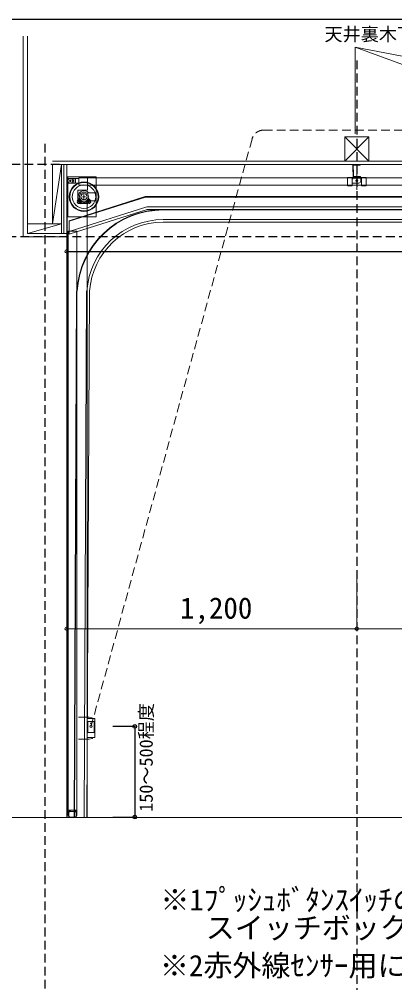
# Model space of a CAD drawing. Units: millimetres, scale not verified. Extents: x -6189 to 5985, y -4251 to 4224.
# Drawn here: x -2354 to -801, y 242 to 4224 of the extents above; entities that cross this region are included whole.
import ezdxf
from ezdxf.enums import TextEntityAlignment as Align

# ---------------------------------------------------------------- set-up
doc = ezdxf.new("R2010")
doc.units = ezdxf.units.MM
doc.header["$LTSCALE"] = 30
doc.header["$PDMODE"] = 32
doc.header["$PDSIZE"] = 15
doc.linetypes.add('DASHED1', pattern=[1.8, 1.2, -0.6])
doc.layers.add('0-0_枠線', color=7, linetype='Continuous')
for name, color, linetype, lineweight in [('2-1_断面', 7, 'Continuous', 18), ('2-4', 7, 'Continuous', 18), ('7-0_ジャムアングル', 7, 'Continuous', 18), ('A-0', 7, 'Continuous', 18)]:
    doc.layers.add(name, color=color, linetype=linetype, lineweight=lineweight)
doc.styles.add('ＭＳ ゴシック', font='')
doc.styles.get('ＭＳ ゴシック').set_extended_font_data('MS Gothic')

msp = doc.modelspace()

# ---------------------------------------------------------------- linework, layer by layer
at = {"layer": '0-0_枠線', "color": 6}
msp.add_line((-6189.44, 4224.29), (5980.98, 4224.29), dxfattribs=at)
at = {"layer": '0-0_枠線', "color": 4, "linetype": 'DASHED1'}
for p, q in [((-957.57, 4053.46), (-957.57, -1299.65)), ((-2247.57, 3709.25), (-2247.57, -34.65)), ((-2187.57, 3623.33), (-5074.14, 3623.33)), ((2763.04, 3324.25), (-5074.14, 3324.25))]:
    msp.add_line(p, q, dxfattribs=at)
at = {"layer": '0-0_枠線', "color": 4}
for p, q in [((-2157.58, 3264.91), (590.74, 3264.91)), ((-1875.79, 1301.02), (-1967.32, 1301.02)), ((-1875.79, 1301.02), (-1875.79, 926.02))]:
    msp.add_line(p, q, dxfattribs=at)
for p in [(-1875.79, 1301.02), (-1875.79, 926.02)]:
    msp.add_point(p, dxfattribs=at)
at = {"layer": '2-1_断面'}
for p, q in [((-2337.57, 4154.42), (-2337.57, 3324.25)), ((-2319.57, 4154.42), (-2319.57, 3339.25)), ((-2853.42, 924.25), (2002.48, 924.25))]:
    msp.add_line(p, q, dxfattribs=at)
at = {"layer": '2-4'}
for p, q in [((-964.54, 4108.41), (-964.54, 3751.18)), ((-964.54, 4108.41), (29.64, 3748.13)), ((-964.54, 4108.41), (961.16, 3745.12)), ((-907.74, 3738.33), (-1007.74, 3638.33)), ((-1007.74, 3738.33), (-907.74, 3638.33)), ((-1007.74, 3738.33), (-1007.74, 3638.33)), ((-1007.74, 3738.33), (-907.74, 3738.33)), ((-907.74, 3738.33), (-907.74, 3638.33)), ((1968.8, 3638.33), (-2216.57, 3638.33)), ((1968.8, 3623.33), (-2216.57, 3623.33)), ((-2178.57, 3623.33), (-2178.57, 3339.25)), ((-2169.57, 3623.33), (-2169.57, 3339.25)), ((-2157.57, 3339.25), (-2157.57, 3623.33)), ((-972.52, 3574.31), (-972.52, 3602.31)), ((-972.52, 3602.31), (-970.92, 3602.31)), ((-972.12, 3623.23), (-944.12, 3623.23)), ((-970.92, 3602.31), (-970.92, 3573.91)), ((-944.12, 3623.23), (-944.12, 3621.63)), ((-2157.58, 924.4), (-2157.58, 3573.31)), ((-2157.58, 3573.31), (-2157.58, 3573.31)), ((-2157.58, 3561.67), (-2157.58, 3183.3)), ((-2157.58, 3558.31), (-2157.5, 3558.31)), ((-2157.5, 3573.31), (-2035.98, 3573.31)), ((-2155.98, 924.4), (-2155.98, 3573.31)), ((-2152.78, 3407.31), (-2152.78, 3573.31)), ((-2070.98, 3573.31), (-2070.98, 3518.31)), ((-2035.98, 3407.31), (-2035.98, 3573.31)), ((-970.92, 3573.91), (-942.52, 3573.91)), ((-970.52, 3572.31), (-942.52, 3572.31)), ((-969.27, 3573.91), (-945.64, 3573.91)), ((-942.52, 3572.31), (-942.52, 3573.91)), ((-2157.58, 3543.31), (-2157.5, 3543.31)), ((-2110.98, 3518.31), (-2110.98, 3463.31)), ((-2110.98, 3518.31), (-2070.98, 3518.31)), ((-2067.73, 3507.31), (-2035.98, 3507.31)), ((-1832.26, 3491.13), (-2147.26, 3391.13)), ((-1832.01, 3489.53), (-2147.26, 3389.45)), ((-2109.68, 3473.43), (-2114.59, 3468.51)), ((-2114.59, 3468.51), (-2108.23, 3462.15)), ((-2105.12, 3482.93), (-2114.39, 3473.67)), ((-2113.91, 3469.2), (-2107.54, 3462.83)), ((-2109.68, 3473.43), (-2103.31, 3467.06)), ((-2104.39, 3478.01), (-2109.32, 3473.07)), ((-2103.31, 3467.06), (-2108.23, 3462.15)), ((-2105.12, 3482.93), (-2103.7, 3484.35)), ((-2098.73, 3472.35), (-2103.67, 3467.42)), ((-2093.81, 3471.61), (-2103.43, 3462)), ((-2092.56, 3490.81), (-2079.76, 3490.81)), ((-2085.98, 3481.17), (-2085.98, 3500.51)), ((-2078.12, 3471.61), (-2068.51, 3462)), ((-2073.21, 3472.35), (-2068.27, 3467.42)), ((-2068.69, 3473.31), (-2035.98, 3473.31)), ((-2062.26, 3473.43), (-2068.62, 3467.06)), ((-2068.62, 3467.06), (-2063.71, 3462.15)), ((-2066.81, 3482.93), (-2068.23, 3484.35)), ((-2067.55, 3478.01), (-2062.61, 3473.07)), ((-2066.81, 3482.93), (-2057.55, 3473.67)), ((-2058.03, 3469.2), (-2064.39, 3462.83)), ((-2057.35, 3468.51), (-2063.71, 3462.15)), ((-2062.26, 3473.43), (-2057.35, 3468.51)), ((-1832.01, 3489.53), (579.74, 3489.53)), ((-1825.81, 3449.53), (-2147.26, 3347.48)), ((-1824.05, 3438.13), (-2147.26, 3335.52)), ((-2110.98, 3463.31), (-2070.98, 3463.31)), ((-2072.58, 3463.31), (-2072.58, 924.4)), ((-1825.81, 3449.53), (579.74, 3449.53)), ((-1824.05, 3438.13), (579.74, 3438.13)), ((-1758.46, 3438.13), (590.74, 3438.13)), ((-1758.46, 3436.13), (590.74, 3436.13)), ((-2157.5, 3407.31), (-2035.98, 3407.31)), ((-2147.26, 3391.13), (-2147.26, 3335.52)), ((-1758.46, 3396.13), (590.74, 3396.13)), ((-2319.57, 3379.25), (-2178.57, 3379.25)), ((-2319.57, 3339.25), (-2178.57, 3379.25)), ((-2157.58, 3264.91), (-2157.58, 3380.07)), ((-2150.98, 949.4), (-2150.98, 3348.31)), ((-2150.98, 3348.31), (-2115.98, 3348.31)), ((-2115.98, 949.4), (-2115.98, 3348.31)), ((-1758.46, 3385.13), (590.74, 3385.13)), ((-2337.57, 3324.25), (-2157.57, 3324.25)), ((-2319.57, 3339.25), (-2157.57, 3339.25)), ((-2126.98, 924.41), (-2116.58, 3100.32)), ((-2125.38, 924.4), (-2114.98, 3100.31)), ((-2085.38, 924.4), (-2074.98, 3100.13)), ((-2073.98, 924.41), (-2063.58, 3100.13)), ((-2157.58, 1884.2), (-2157.58, 2113.94)), ((-2150.98, 954.4), (-2115.98, 954.4)), ((-2145.78, 949.4), (-2150.98, 949.4)), ((-2150.98, 949.4), (-2145.78, 949.4)), ((-2150.98, 948.4), (-2150.98, 934.4)), ((-2149.98, 949.4), (-2145.78, 949.4)), ((-2148.98, 946.4), (-2148.98, 934.4)), ((-2147.98, 947.4), (-2145.23, 947.4)), ((-2145.78, 950.46), (-2145.78, 949.4)), ((-2144.23, 948.4), (-2144.23, 950.38)), ((-2122.73, 949.4), (-2144.23, 949.4)), ((-2140.98, 926.4), (-2125.98, 926.4)), ((-2140.98, 924.4), (-2125.98, 924.4)), ((-2122.73, 948.4), (-2122.73, 950.38)), ((-2118.98, 947.4), (-2121.73, 947.4)), ((-2121.18, 950.46), (-2121.18, 949.4)), ((-2116.98, 949.4), (-2121.18, 949.4)), ((-2115.98, 949.4), (-2121.18, 949.4)), ((-2117.98, 946.4), (-2117.98, 934.4)), ((-2115.98, 948.4), (-2115.98, 934.4))]:
    msp.add_line(p, q, dxfattribs=at)
at = {"layer": '2-4', "linetype": 'DASHED1'}
for p, q in [((-1342.76, 3766.05), (1200.27, 3766.05)), ((-1391.05, 3728.99), (-2056.58, 1301.44))]:
    msp.add_line(p, q, dxfattribs=at)
at = {"layer": '2-4', "color": 4}
for p, q in [((-2157.57, 1705.14), (-2157.57, 1934.88)), ((-957.57, 1705.14), (-957.57, 1934.88)), ((-2157.57, 1705.14), (-957.57, 1705.14)), ((-957.57, 1705.14), (42.43, 1705.14)), ((-1875.79, 926.02), (-1967.32, 926.02))]:
    msp.add_line(p, q, dxfattribs=at)
at = {"layer": '2-4'}
for points in [[(-2216.57, 3623.33), (-2216.57, 3379.25), (-2178.57, 3623.33)], [(-974.12, 3621.23), (-974.12, 3593.23), (-972.52, 3593.23), (-972.52, 3621.63), (-944.12, 3621.63)], [(-2105.12, 3482.93), (-2093.81, 3471.61), (-2092.39, 3473.03)], [(-2066.81, 3482.93), (-2078.12, 3471.61), (-2079.55, 3473.03)], [(-1832.26, 3491.13), (579.74, 3491.13), (579.74, 3438.13)]]:
    msp.add_lwpolyline(points, dxfattribs=at)
for centre, radius in [((-2085.97, 3490.77), 60.81), ((-2085.97, 3490.77), 58.63), ((-2085.97, 3490.77), 48.63), ((-2085.96, 3490.77), 12.7)]:
    msp.add_circle(centre, radius, dxfattribs=at)
at = {"layer": '2-4', "linetype": 'DASHED1'}
msp.add_arc((-1342.76, 3716.05), 50, 90, 165, dxfattribs=at)
at = {"layer": '2-4'}
for centre, radius, start, end in [((-972.12, 3621.23), 2, 90, 180), ((-970.52, 3574.31), 2, 180, 270), ((-2085.98, 3490.81), 24.6, 42.12356, 314.65252), ((-2085.96, 3490.77), 18.7, 340.32256, 199.65405), ((-2104.41, 3472.33), 5.68, 0.18758, 89.78152), ((-2085.96, 3490.77), 18.7, 250.31104, 289.66557), ((-2067.53, 3472.33), 5.68, 90.21848, 179.81242), ((-1758.46, 3080.33), 357.8, 90, 176.82774), ((-1758.46, 3080.33), 355.8, 90, 176.80989), ((-1758.46, 3080.33), 315.8, 90, 176.40532), ((-1758.46, 3080.33), 304.8, 90, 176.27541), ((-2149.98, 948.4), 1, 90, 180), ((-2140.98, 934.4), 10, 180, 270), ((-2147.98, 946.4), 1, 90, 180), ((-2140.98, 934.4), 8, 180, 270), ((-2145.05, 951.68), 1.6, 300.46554, 239.03624), ((-2145.23, 948.4), 1, 270, 0), ((-2125.98, 934.4), 10, 270, 0), ((-2125.98, 934.4), 8, 270, 0), ((-2121.91, 951.68), 1.6, 300.96376, 239.53446), ((-2121.73, 948.4), 1, 180, 270), ((-2118.98, 946.4), 1, 0, 90), ((-2116.98, 948.4), 1, 0, 90)]:
    msp.add_arc(centre, radius, start, end, dxfattribs=at)
at = {"layer": '2-4', "color": 4}
for p in [(-2157.58, 3264.91), (-2157.57, 1705.14), (-957.57, 1705.14)]:
    msp.add_point(p, dxfattribs=at)
at = {"layer": '7-0_ジャムアングル', "linetype": 'DASHED1'}
for p, q in [((-2072.58, 1338.7), (-2122.58, 1338.7)), ((-2072.58, 1248.69), (-2122.58, 1248.69))]:
    msp.add_line(p, q, dxfattribs=at)
at = {"layer": '7-0_ジャムアングル'}
for p, q in [((-2064.58, 1338.7), (-2072.58, 1338.7)), ((-2072.58, 1333.44), (-2040.58, 1333.44)), ((-2069.58, 1321.44), (-2069.58, 1275.44)), ((-2052.58, 1336.2), (-2064.58, 1338.7)), ((-2050.51, 1333.44), (-2052.58, 1336.2)), ((-2040.58, 1333.44), (-2040.58, 1255.44)), ((-2069.58, 1275.44), (-2043.58, 1275.44)), ((-2072.58, 1255.44), (-2040.58, 1255.44)), ((-2064.58, 1248.69), (-2072.58, 1248.69)), ((-2052.58, 1251.19), (-2064.58, 1248.69)), ((-2049.4, 1255.44), (-2052.58, 1251.19))]:
    msp.add_line(p, q, dxfattribs=at)
msp.add_lwpolyline([(-2069.58, 1321.44), (-2043.58, 1321.44), (-2043.58, 1275.44)], dxfattribs=at)
for centre, radius in [((-2056.58, 1313.44), 2), ((-2056.58, 1301.44), 5)]:
    msp.add_circle(centre, radius, dxfattribs=at)
at = {"layer": 'A-0'}
for p, q in [((-957.57, 3619.18), (-957.57, 3519.19)), ((-2157.57, 3538.31), (-2157.57, 3573.31)), ((-2157.57, 3566.31), (-2157.57, 3546.31)), ((-2157.57, 3566.31), (-2142.57, 3566.31)), ((-2157.57, 3546.31), (-2142.57, 3546.31)), ((-2144.22, 3556.31), (-2140.94, 3556.31)), ((-2140.93, 3556.31), (-2144.21, 3556.31)), ((-2107.57, 3566.31), (-2142.57, 3566.31)), ((-2142.57, 3558.65), (-2142.57, 3554.02)), ((-2142.57, 3558.65), (-2142.57, 3554.02)), ((-2107.57, 3546.31), (-2142.57, 3546.31)), ((-2127.57, 3566.31), (-2127.57, 3546.31)), ((-2120.57, 3566.31), (-2120.57, 3546.31)), ((-2107.57, 3568.31), (1241.71, 3568.31)), ((-2107.57, 3568.31), (-2107.57, 3538.31)), ((-996.07, 3570.31), (-996.07, 3536.31)), ((-974.57, 3570.31), (-996.07, 3570.31)), ((-976.57, 3568.31), (-996.07, 3568.31)), ((-977.07, 3568.31), (-977.07, 3536.31)), ((-976.57, 3568.31), (-976.57, 3547.31)), ((-976.57, 3565.31), (-973.57, 3565.31)), ((-976.57, 3547.31), (-949.57, 3547.31)), ((-974.57, 3570.31), (-970.07, 3570.31)), ((-974.57, 3567.31), (-974.57, 3565.31)), ((-973.57, 3568.31), (-973.57, 3570.31)), ((-973.57, 3568.31), (-970.86, 3568.31)), ((-973.57, 3567.31), (-973.57, 3565.31)), ((-973.57, 3567.31), (-941.57, 3567.31)), ((-969.88, 3570.91), (-970.07, 3570.31)), ((-968.22, 3570.04), (-969.5, 3568.85)), ((-947.17, 3572.31), (-967.98, 3572.31)), ((-947.61, 3570.31), (-967.54, 3570.31)), ((-958.59, 3557.31), (-956.83, 3557.31)), ((-957.57, 3575.79), (-957.57, 3556.06)), ((-957.57, 3551.2), (-957.57, 3564.75)), ((-946.93, 3570.04), (-945.65, 3568.85)), ((-945.27, 3570.91), (-945.07, 3570.31)), ((-945.07, 3570.31), (-941.57, 3570.31)), ((-944.29, 3568.31), (-941.57, 3568.31)), ((-941.57, 3570.31), (-941.57, 3568.31)), ((-941.57, 3570.31), (-919.07, 3570.31)), ((-941.57, 3568.31), (-938.07, 3568.31)), ((-941.57, 3567.31), (-941.57, 3555.31)), ((-938.07, 3570.31), (-938.07, 3536.31)), ((-919.07, 3570.31), (-919.07, 3536.31)), ((-2155.97, 3538.31), (-2157.57, 3538.31)), ((-2107.57, 3538.31), (1209.42, 3538.31)), ((-977.07, 3538.31), (-996.07, 3538.31)), ((-977.07, 3536.31), (-996.07, 3536.31)), ((-938.07, 3536.31), (-919.07, 3536.31))]:
    msp.add_line(p, q, dxfattribs=at)
msp.add_lwpolyline([(-2155.97, 3538.31), (-2155.97, 3573.31), (-2157.57, 3573.31)], dxfattribs=at)
for centre, radius in [((-2142.57, 3556.31), 3.65), ((-2142.57, 3556.31), 3.65), ((-957.57, 3557.31), 4.5)]:
    msp.add_circle(centre, radius, dxfattribs=at)
for centre, radius, start, end in [((-2142.57, 3556.31), 10, 90, 270), ((-974.57, 3568.31), 2, 90, 180), ((-973.57, 3567.31), 1, 90, 180), ((-970.86, 3570.31), 2, 270, 313.06713), ((-967.98, 3570.31), 2, 90, 162.3577), ((-967.54, 3569.31), 1, 90, 133.06713), ((-949.57, 3555.31), 8, 270, 0), ((-947.61, 3569.31), 1, 46.93287, 90), ((-947.17, 3570.31), 2, 17.6423, 90), ((-944.29, 3570.31), 2, 226.93287, 270)]:
    msp.add_arc(centre, radius, start, end, dxfattribs=at)
at = {"layer": 'A-0', "linetype": 'DASHED1'}
msp.add_arc((-2142.57, 3556.31), 10, 270, 90, dxfattribs=at)

# ---------------------------------------------------------------- texts
at = {"layer": '2-4', "style": 'ＭＳ ゴシック'}
for s, height, p in [('天井裏木下地必要（35mm以上の木材）…建築工事', 54.99, (-1091.29, 4118.53)), ('※1ﾌﾟｯｼｭﾎﾞﾀﾝｽｲｯﾁの場合は0.75mm2芯線の通線となります。', 87.98, (-1769.9, 513.76)), ('スイッチボックスは使用しないで下さい。', 87.98, (-1582.36, 398.41)), ('※2赤外線ｾﾝｻｰ用に0.75mmの単線を2芯通線(または配管※3)して下さい。', 87.98, (-1771.87, 242.16))]:
    msp.add_text(s, height=height, dxfattribs=at).set_placement(p, align=Align.BOTTOM_LEFT)
at = {"layer": '2-4', "color": 3, "style": 'ＭＳ ゴシック'}
msp.add_text('1,200', height=87.98, dxfattribs=at).set_placement((-1688.82, 1720.14), align=Align.BOTTOM_LEFT)
msp.add_text('150～500程度', height=54.99, rotation=90, dxfattribs=at).set_placement((-1785.12, 948.12), align=Align.BOTTOM_LEFT)

doc.saveas('drawing.dxf')
